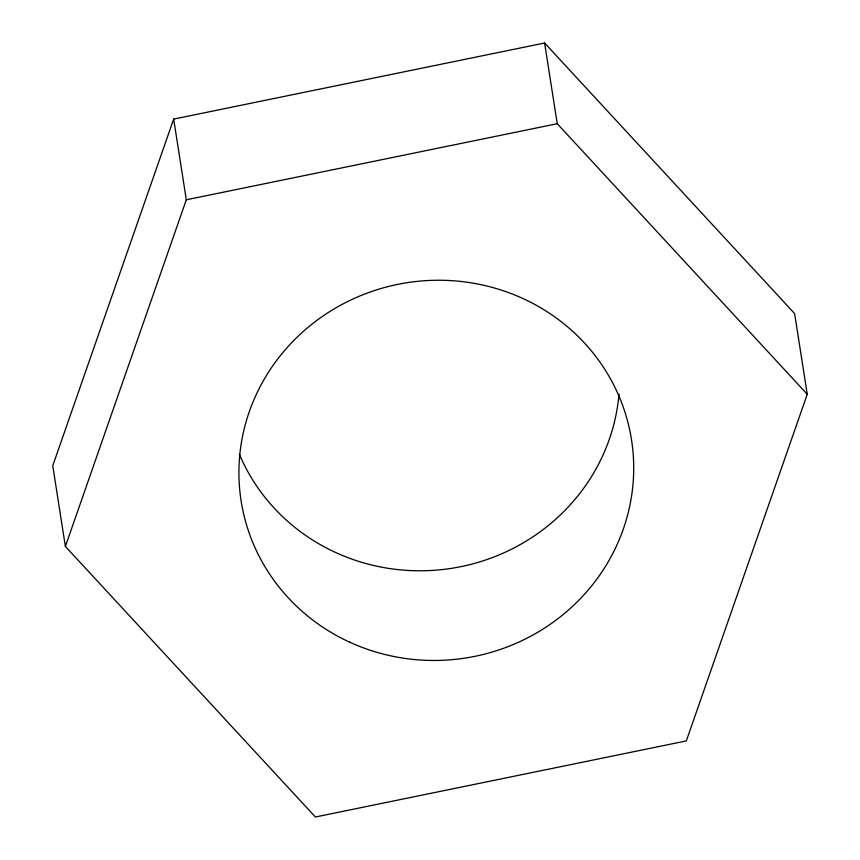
<?xml version="1.0" encoding="UTF-8"?>
<svg xmlns="http://www.w3.org/2000/svg" width="860" height="860" viewBox="0 0 860 860"><rect width="100%" height="100%" fill="white"/><g stroke="black" fill="none" stroke-linecap="round" stroke-linejoin="round"><path stroke-width="1.29" d="M173.677 119.088L52.75 465.733L65.382 546.433L315.394 817L686.323 740.912L807.25 394.267L794.618 313.567L544.606 43L173.677 119.088L186.308 199.789L65.382 546.433M186.308 199.789L557.248 123.711L807.25 394.267M544.606 43L557.248 123.711M618.996 394.17A197.574 189.92 -8.9 0 1 451.994 568.266A197.574 189.92 -8.9 0 1 239.349 454.263M349.536 642.108A197.574 189.92 -8.9 0 0 633.25 455.058A197.574 189.92 -8.9 0 0 326.166 313.889A197.574 189.92 -8.9 0 0 349.536 642.108"/></g></svg>
